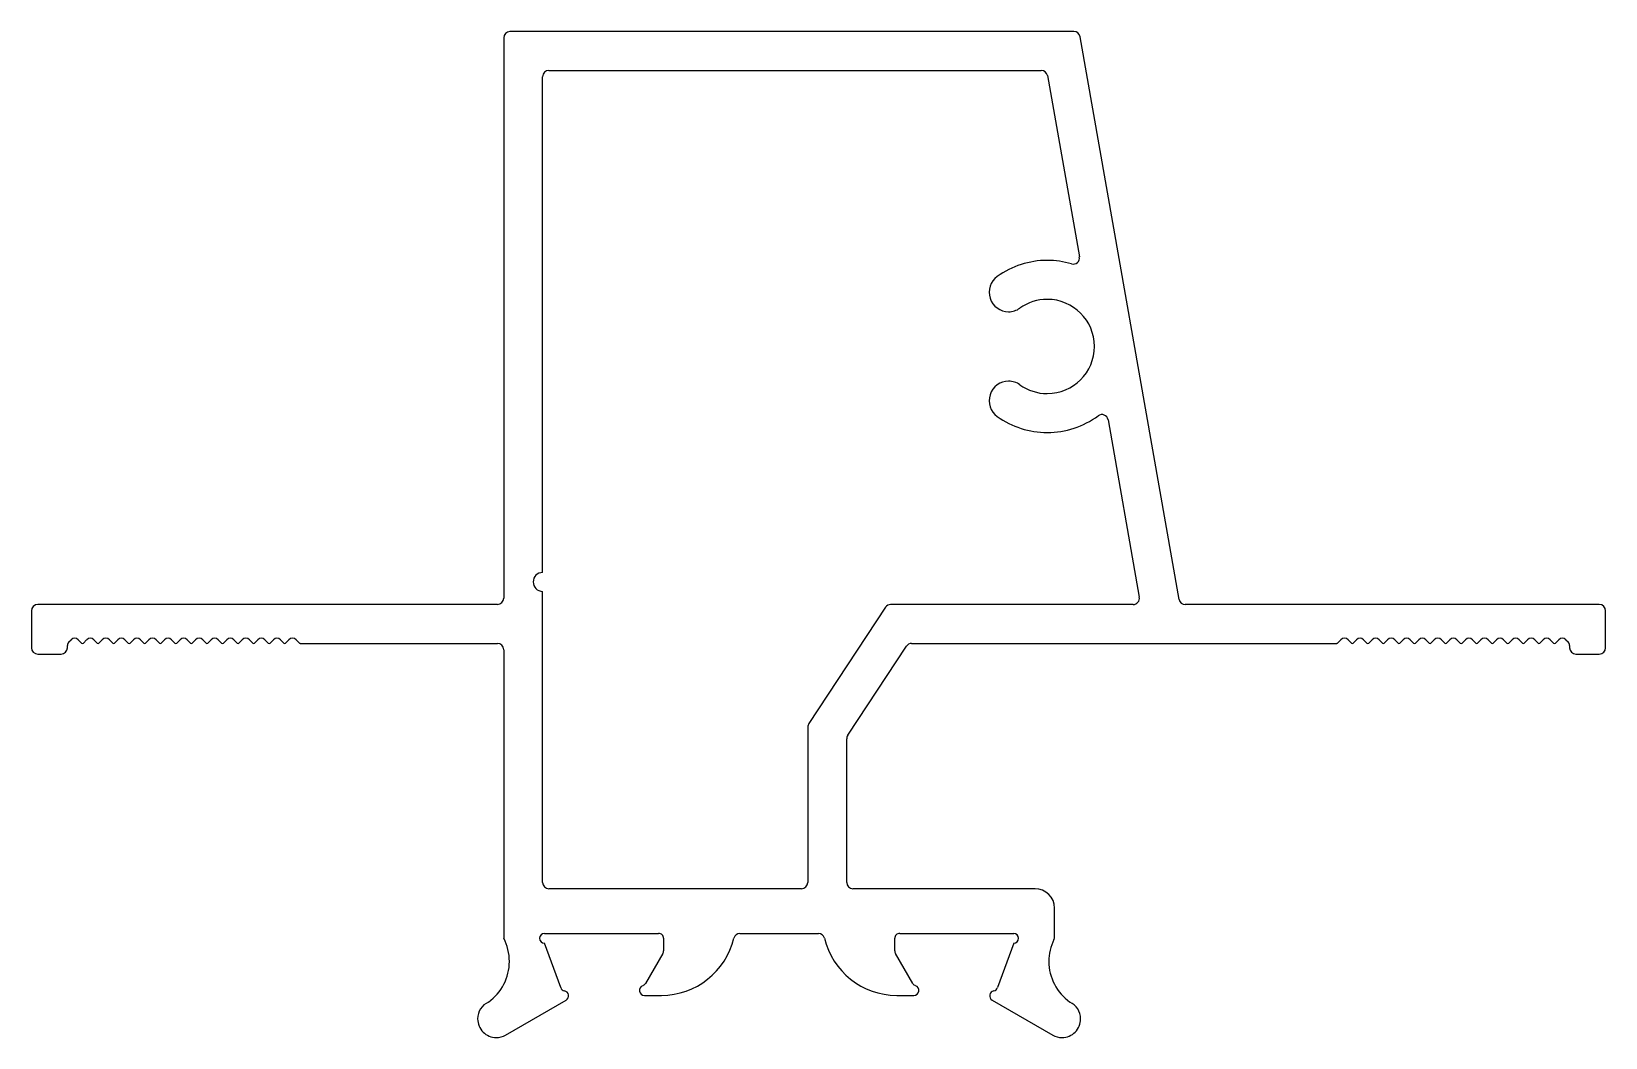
# Model space of a CAD drawing. Header units: inches. Extents: x -30.4 to 33.1, y 0 to 40.5.
import ezdxf

# ---------------------------------------------------------------- set-up
doc = ezdxf.new("R2010")
doc.units = ezdxf.units.IN
doc.header["$MEASUREMENT"] = 0
doc.layers.add('-Frame', color=152, linetype='Continuous')

msp = doc.modelspace()

# ---------------------------------------------------------------- linework, layer by layer
at = {"layer": '-Frame', "color": 7, "ltscale": 0.25}
for p, q in [((-9.48, 38.978), (10.38, 38.978)), ((10.63, 38.769), (11.919, 31.462)), ((-9.734, 18.734), (-9.734, 38.724)), ((13.076, 24.895), (14.339, 17.736)), ((-9.734, 6.236), (-9.734, 17.972)), ((4.098, 17.33), (1.004, 12.639)), ((14.092, 17.443), (4.307, 17.443)), ((0.962, 12.502), (0.962, 6.236)), ((0.708, 5.982), (-9.48, 5.982))]:
    msp.add_line(p, q, dxfattribs=at)
for centre, radius, start, end in [((-9.48, 38.724), 0.254, 90, 180), ((10.38, 38.724), 0.254, 10, 90), ((10.626, 27.848), 3.47, 90, 125.53304), ((10.626, 27.848), 3.47, 73.66953, 90), ((11.672, 31.418), 0.25, 253.66951, 10.00006), ((9.066, 30.033), 0.785, 125.53309, 270), ((9.066, 30.033), 0.785, 270, 305.53309), ((10.626, 27.848), 1.9, 90, 125.53306), ((10.626, 27.848), 1.9, 270, 90), ((9.066, 25.663), 0.785, 90, 234.46691), ((9.066, 25.663), 0.785, 54.46691, 90), ((10.626, 27.848), 1.9, 234.46694, 270), ((10.626, 27.848), 3.47, 234.46691, 270.00002), ((10.626, 27.848), 3.47, 270.00002, 306.33054), ((12.83, 24.851), 0.25, 9.99985, 126.3304), ((-9.734, 18.353), 0.381, 90, 270), ((4.307, 17.193), 0.25, 90.00007, 146.59283), ((14.092, 17.693), 0.25, 270, 10), ((1.213, 12.502), 0.25, 146.59269, 179.99974), ((-9.48, 6.236), 0.254, 180, 270), ((0.708, 6.236), 0.254, 270, 0)]:
    msp.add_arc(centre, radius, start, end, dxfattribs=at)
at = {"color": 7}
for p, q in [((-11.304, 40.294), (-11.304, 17.697)), ((11.697, 40.549), (-11.05, 40.549)), ((15.948, 17.649), (11.948, 40.339)), ((-30.354, 17.189), (-30.354, 15.697)), ((-11.558, 17.443), (-30.1, 17.443)), ((32.893, 17.443), (16.194, 17.443)), ((33.147, 15.697), (33.147, 17.189)), ((-28.845, 15.932), (-28.755, 16.022)), ((-28.468, 16.022), (-28.334, 15.888)), ((-28.262, 15.888), (-28.128, 16.022)), ((-27.84, 16.022), (-27.706, 15.888)), ((-27.634, 15.888), (-27.5, 16.022)), ((-27.213, 16.022), (-27.079, 15.888)), ((-27.007, 15.888), (-26.872, 16.022)), ((-26.585, 16.022), (-26.451, 15.888)), ((-26.379, 15.888), (-26.245, 16.022)), ((-25.958, 16.022), (-25.823, 15.888)), ((-25.751, 15.888), (-25.617, 16.022)), ((-25.33, 16.022), (-25.196, 15.888)), ((-25.124, 15.888), (-24.99, 16.022)), ((-24.702, 16.022), (-24.568, 15.888)), ((-24.496, 15.888), (-24.362, 16.022)), ((-24.075, 16.022), (-23.941, 15.888)), ((-23.869, 15.888), (-23.735, 16.022)), ((-23.447, 16.022), (-23.313, 15.888)), ((-23.241, 15.888), (-23.107, 16.022)), ((-22.82, 16.022), (-22.685, 15.888)), ((-22.614, 15.888), (-22.479, 16.022)), ((-22.192, 16.022), (-22.058, 15.888)), ((-21.986, 15.888), (-21.852, 16.022)), ((-21.564, 16.022), (-21.43, 15.888)), ((-21.358, 15.888), (-21.224, 16.022)), ((-20.937, 16.022), (-20.803, 15.888)), ((-20.731, 15.888), (-20.597, 16.022)), ((-20.309, 16.022), (-20.175, 15.888)), ((-20.103, 15.888), (-19.969, 16.022)), ((-19.682, 16.022), (-19.547, 15.888)), ((22.34, 15.888), (22.474, 16.022)), ((22.761, 16.022), (22.896, 15.888)), ((22.967, 15.888), (23.102, 16.022)), ((23.389, 16.022), (23.523, 15.888)), ((23.595, 15.888), (23.729, 16.022)), ((24.017, 16.022), (24.151, 15.888)), ((24.223, 15.888), (24.357, 16.022)), ((24.644, 16.022), (24.778, 15.888)), ((24.85, 15.888), (24.984, 16.022)), ((25.272, 16.022), (25.406, 15.888)), ((25.478, 15.888), (25.612, 16.022)), ((25.899, 16.022), (26.033, 15.888)), ((26.105, 15.888), (26.24, 16.022)), ((26.527, 16.022), (26.661, 15.888)), ((26.733, 15.888), (26.867, 16.022)), ((27.154, 16.022), (27.289, 15.888)), ((27.361, 15.888), (27.495, 16.022)), ((27.782, 16.022), (27.916, 15.888)), ((27.988, 15.888), (28.122, 16.022)), ((28.41, 16.022), (28.544, 15.888)), ((28.616, 15.888), (28.75, 16.022)), ((29.037, 16.022), (29.171, 15.888)), ((29.243, 15.888), (29.377, 16.022)), ((29.665, 16.022), (29.799, 15.888)), ((29.871, 15.888), (30.005, 16.022)), ((30.292, 16.022), (30.427, 15.888)), ((30.498, 15.888), (30.633, 16.022)), ((30.92, 16.022), (31.054, 15.888)), ((31.126, 15.888), (31.26, 16.022)), ((31.548, 16.022), (31.637, 15.932)), ((-30.1, 15.443), (-29.158, 15.443)), ((-28.904, 15.697), (-28.904, 15.789)), ((-19.512, 15.873), (-11.558, 15.873)), ((-11.304, 15.619), (-11.304, 3.982)), ((2.574, 12.168), (4.943, 15.76)), ((5.152, 15.873), (22.304, 15.873)), ((31.697, 15.789), (31.697, 15.697)), ((31.951, 15.443), (32.893, 15.443)), ((2.533, 6.236), (2.533, 12.03)), ((10.132, 5.982), (2.787, 5.982)), ((10.92, 4.043), (10.92, 5.195)), ((-9.655, 4.182), (-5.055, 4.182)), ((-4.855, 3.982), (-4.855, 3.477)), ((-1.774, 4.182), (-0.192, 4.182)), ((-0.192, 4.182), (1.39, 4.182)), ((4.471, 3.477), (4.471, 3.982)), ((4.671, 4.182), (9.271, 4.182)), ((-9.005, 1.995), (-9.655, 3.782)), ((-4.883, 3.375), (-5.583, 2.162)), ((5.199, 2.162), (4.498, 3.375)), ((9.271, 3.782), (8.621, 1.995)), ((-11.23, 0.083), (-8.786, 1.494)), ((-5.629, 1.682), (-4.936, 1.682)), ((4.552, 1.682), (5.245, 1.682)), ((8.402, 1.494), (10.846, 0.083))]:
    msp.add_line(p, q, dxfattribs=at)
for centre, radius, start, end in [((-11.05, 40.294), 0.254, 90, 180), ((11.697, 40.294), 0.254, 10, 90), ((-30.1, 17.189), 0.254, 90, 180), ((-11.558, 17.697), 0.254, 270, 0), ((16.194, 17.693), 0.25, 190, 270), ((32.893, 17.189), 0.254, 360, 90), ((-28.701, 15.789), 0.203, 135, 180), ((-28.612, 15.878), 0.203, 45, 135), ((-28.298, 15.924), 0.0508, 225, 315), ((-27.984, 15.878), 0.203, 45, 135), ((-27.67, 15.924), 0.0508, 225, 315), ((-27.356, 15.878), 0.203, 45, 135), ((-27.043, 15.924), 0.0508, 225, 315), ((-26.729, 15.878), 0.203, 45, 135), ((-26.415, 15.924), 0.0508, 225, 315), ((-26.101, 15.878), 0.203, 45, 135), ((-25.787, 15.924), 0.0508, 225, 315), ((-25.474, 15.878), 0.203, 45, 135), ((-25.16, 15.924), 0.0508, 225, 315), ((-24.846, 15.878), 0.203, 45, 135), ((-24.532, 15.924), 0.0508, 225, 315), ((-24.218, 15.878), 0.203, 45, 135), ((-23.905, 15.924), 0.0508, 225, 315), ((-23.591, 15.878), 0.203, 45, 135), ((-23.277, 15.924), 0.0508, 225, 315), ((-22.963, 15.878), 0.203, 45, 135), ((-22.649, 15.924), 0.0508, 225, 315), ((-22.336, 15.878), 0.203, 45, 135), ((-22.022, 15.924), 0.0508, 225, 315), ((-21.708, 15.878), 0.203, 45, 135), ((-21.394, 15.924), 0.0508, 225, 315), ((-21.081, 15.878), 0.203, 45, 135), ((-20.767, 15.924), 0.0508, 225, 315), ((-20.453, 15.878), 0.203, 45, 135), ((-20.139, 15.924), 0.0508, 225, 315), ((-19.825, 15.878), 0.203, 45, 135), ((-19.512, 15.924), 0.0508, 225, 270), ((22.304, 15.924), 0.0508, 270, 315), ((22.618, 15.878), 0.203, 45, 135), ((22.931, 15.924), 0.0508, 225, 315), ((23.245, 15.878), 0.203, 45, 135), ((23.559, 15.924), 0.0508, 225, 315), ((23.873, 15.878), 0.203, 45, 135), ((24.187, 15.924), 0.0508, 225, 315), ((24.5, 15.878), 0.203, 45, 135), ((24.814, 15.924), 0.0508, 225, 315), ((25.128, 15.878), 0.203, 45, 135), ((25.442, 15.924), 0.0508, 225, 315), ((25.756, 15.878), 0.203, 45, 135), ((26.069, 15.924), 0.0508, 225, 315), ((26.383, 15.878), 0.203, 45, 135), ((26.697, 15.924), 0.0508, 225, 315), ((27.011, 15.878), 0.203, 45, 135), ((27.325, 15.924), 0.0508, 225, 315), ((27.638, 15.878), 0.203, 45, 135), ((27.952, 15.924), 0.0508, 225, 315), ((28.266, 15.878), 0.203, 45, 135), ((28.58, 15.924), 0.0508, 225, 315), ((28.894, 15.878), 0.203, 45, 135), ((29.207, 15.924), 0.0508, 225, 315), ((29.521, 15.878), 0.203, 45, 135), ((29.835, 15.924), 0.0508, 225, 315), ((30.149, 15.878), 0.203, 45, 135), ((30.463, 15.924), 0.0508, 225, 315), ((30.776, 15.878), 0.203, 45, 135), ((31.09, 15.924), 0.0508, 225, 315), ((31.404, 15.878), 0.203, 45, 135), ((31.493, 15.789), 0.203, 0, 45), ((-30.1, 15.697), 0.254, 180, 270), ((-29.158, 15.697), 0.254, 270, 360), ((-11.558, 15.619), 0.254, 0, 90), ((5.152, 15.623), 0.25, 90.00007, 146.59283), ((31.951, 15.697), 0.254, 180, 270), ((32.893, 15.697), 0.254, 270, 0), ((2.783, 12.03), 0.25, 146.59286, 179.99933), ((2.787, 6.236), 0.254, 180, 270), ((10.132, 5.195), 0.787, 360, 90), ((-13.073, 3.048), 2, 360, 27.84237), ((-9.655, 3.982), 0.2, 90, 270), ((-5.055, 3.982), 0.2, 360, 90.00004), ((-4.936, 4.682), 3, 270.0002, 346.65746), ((-1.774, 3.932), 0.25, 90, 166.65746), ((1.39, 3.932), 0.25, 13.34254, 90), ((4.552, 4.682), 3, 193.34254, 269.9998), ((4.671, 3.982), 0.2, 89.99996, 180), ((9.271, 3.982), 0.2, 270, 90), ((12.688, 3.048), 2, 153.80295, 180), ((10.666, 4.043), 0.254, 333.80295, 360), ((-5.059, 3.477), 0.203, 329.99998, 0), ((4.674, 3.477), 0.203, 180, 210.00002), ((-13.073, 3.048), 2, 305.11248, 0), ((12.688, 3.048), 2, 180, 234.88752), ((-8.814, 2.064), 0.203, 199.99998, 259.7371), ((-5.629, 1.882), 0.2, 108.76254, 270), ((-5.759, 2.264), 0.203, 288.76254, 329.99998), ((5.375, 2.264), 0.203, 210.00002, 251.23746), ((5.245, 1.882), 0.2, 270, 71.23746), ((8.43, 2.064), 0.203, 280.2629, 340.00002), ((-11.605, 0.732), 0.75, 114.97499, 179.99999), ((-8.886, 1.667), 0.2, 299.99998, 79.7371), ((8.502, 1.667), 0.2, 100.2629, 240.00002), ((11.221, 0.732), 0.75, 0.00001, 65.02501), ((-11.605, 0.732), 0.75, 179.99999, 270.00001), ((11.221, 0.732), 0.75, 269.99999, 0.00001), ((-11.605, 0.732), 0.75, 270.00001, 300), ((11.221, 0.732), 0.75, 240, 269.99999)]:
    msp.add_arc(centre, radius, start, end, dxfattribs=at)

doc.saveas('drawing.dxf')
